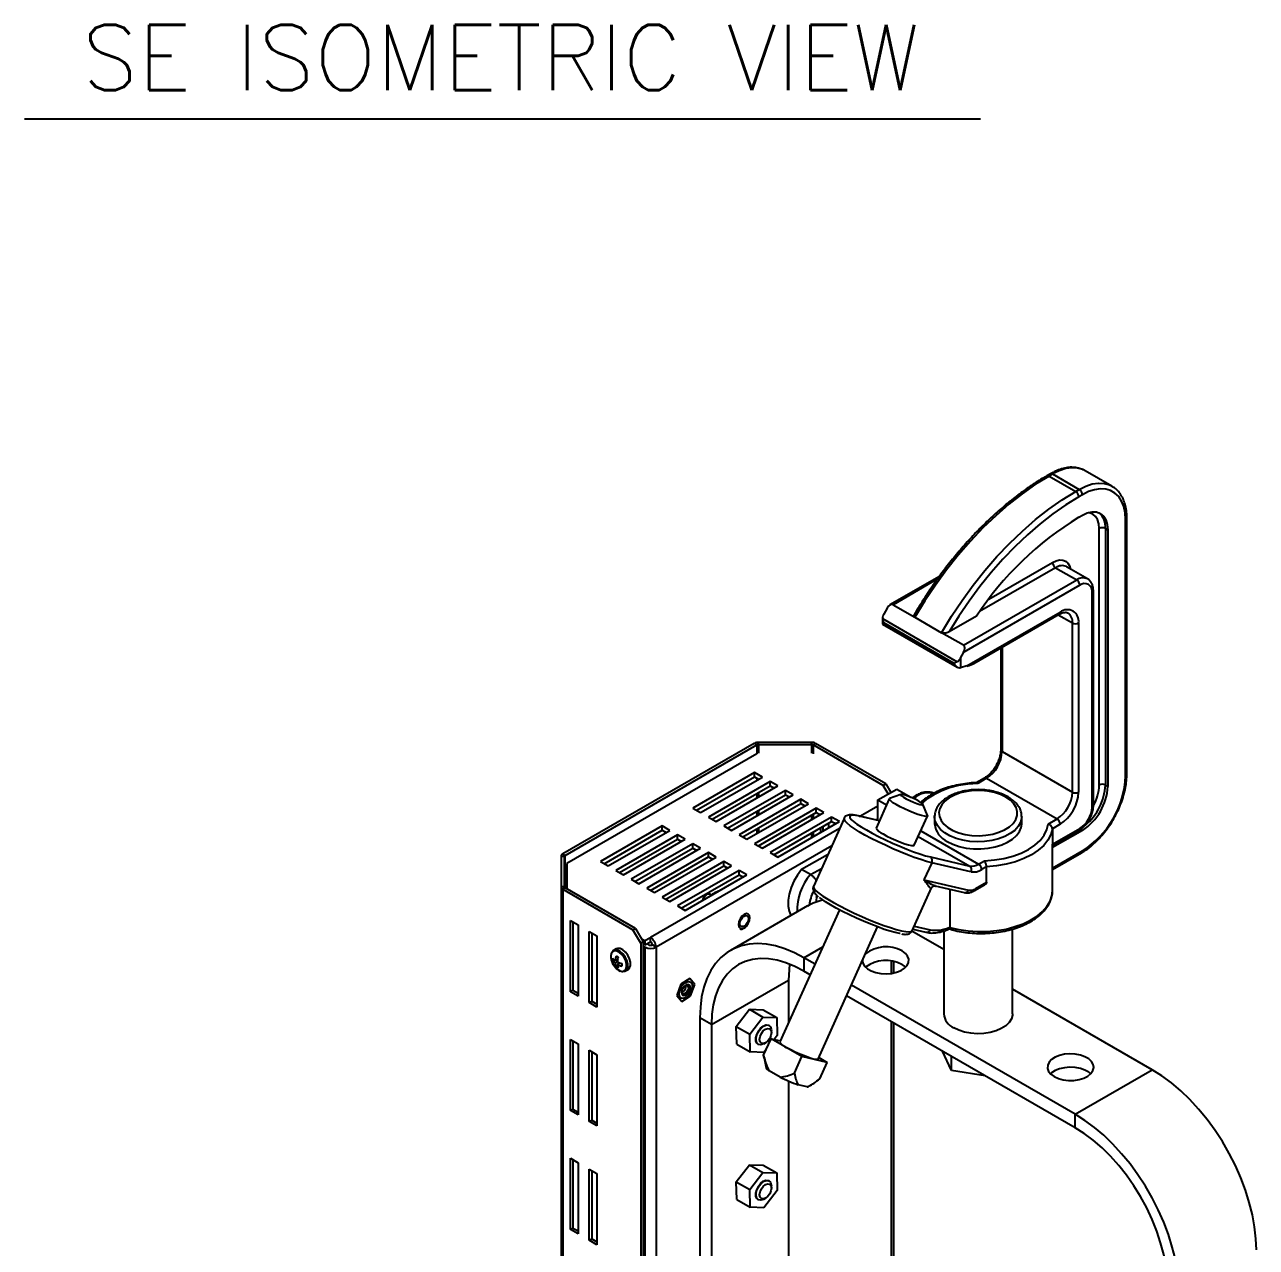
# Model space of a CAD drawing. Extents: x 11 to 120, y 2 to 94.
# Drawn here: x 78.29 to 92.42, y 80.34 to 94.37 of the extents above; entities that cross this region are included whole.
import ezdxf
from ezdxf.enums import TextEntityAlignment as Align

# ---------------------------------------------------------------- set-up
doc = ezdxf.new("R2010")
doc.units = 0
doc.header["$MEASUREMENT"] = 0
doc.layers.add('OBJECT', color=7, linetype='CONTINUOUS')
doc.styles.get("Standard").update_dxf_attribs({"font": 'SIMPLEX'})

msp = doc.modelspace()

# ---------------------------------------------------------------- linework, layer by layer
at = {"layer": 'OBJECT', "color": 1}
msp.add_line((78.294, 93.288), (89.257, 93.288), dxfattribs=at)
at = {"layer": 'OBJECT'}
for p, q in [((90.059, 89.216), (90.019, 89.193)), ((90.084, 89.214), (90.044, 89.19)), ((90.044, 89.19), (90.35, 89.014)), ((90.084, 89.214), (90.39, 89.037)), ((90.765, 89.074), (90.459, 89.251)), ((90.35, 89.014), (90.39, 89.037)), ((90.425, 88.976), (90.385, 88.953)), ((90.385, 88.718), (90.425, 88.741)), ((90.619, 85.644), (90.619, 88.588)), ((90.69, 88.588), (90.716, 88.573)), ((90.69, 88.588), (90.69, 85.644)), ((90.92, 85.747), (90.92, 88.69)), ((90.935, 85.767), (90.935, 88.711)), ((90.716, 88.573), (90.716, 85.629)), ((89.351, 87.777), (90.082, 88.199)), ((88.786, 88.038), (88.219, 87.711)), ((90.118, 88.138), (89.246, 87.635)), ((90.118, 88.138), (90.36, 87.998)), ((90.485, 88.01), (90.243, 88.15)), ((88.765, 88.009), (88.254, 87.714)), ((89.062, 87.248), (90.36, 87.998)), ((90.395, 87.937), (89.064, 87.168)), ((90.552, 85.412), (90.552, 87.875)), ((90.537, 85.391), (90.537, 87.855)), ((88.186, 87.675), (88.148, 87.607)), ((88.254, 87.714), (88.505, 87.569)), ((89.101, 87.011), (90.17, 87.628)), ((89.181, 87.04), (90.16, 87.605)), ((90.149, 87.599), (90.311, 87.505)), ((88.134, 87.556), (88.134, 87.491)), ((88.134, 87.554), (88.99, 87.06)), ((88.134, 87.491), (88.991, 86.996)), ((88.956, 87.041), (88.148, 87.507)), ((88.148, 87.507), (88.148, 87.5)), ((88.148, 87.5), (88.956, 87.034)), ((88.505, 87.569), (88.811, 87.393)), ((89.21, 87.583), (88.897, 87.402)), ((90.311, 85.562), (90.311, 87.505)), ((90.382, 87.505), (90.382, 85.562)), ((89.062, 87.248), (88.811, 87.393)), ((89.026, 87.1), (89.064, 87.168)), ((89.489, 87.218), (89.489, 86.049)), ((89.504, 87.226), (89.504, 86.029)), ((88.956, 87.034), (88.956, 87.041)), ((89.026, 87.1), (89.026, 86.991)), ((89.101, 87.011), (89.026, 86.991)), ((86.663, 86.122), (84.467, 84.855)), ((84.495, 84.838), (86.691, 86.106)), ((86.691, 86.106), (86.663, 86.122)), ((86.691, 86.106), (86.691, 86.004)), ((86.712, 86.111), (86.712, 86.134)), ((87.317, 86.134), (86.712, 86.134)), ((86.712, 86.111), (87.317, 86.111)), ((86.712, 86.111), (86.712, 86.009)), ((87.317, 86.111), (87.317, 86.134)), ((87.317, 86.111), (87.317, 86.009)), ((87.338, 86.106), (87.366, 86.122)), ((88.142, 85.641), (87.338, 86.106)), ((87.338, 86.106), (87.338, 86.004)), ((88.171, 85.658), (87.366, 86.122)), ((86.691, 86.004), (84.511, 84.745)), ((89.504, 86.029), (90.311, 85.562)), ((86.666, 85.787), (85.959, 85.379)), ((86.755, 85.736), (86.666, 85.787)), ((86.666, 85.738), (86.666, 85.787)), ((86.001, 85.355), (86.666, 85.738)), ((86.047, 85.328), (86.755, 85.736)), ((86.843, 85.685), (86.136, 85.277)), ((86.178, 85.253), (86.843, 85.636)), ((86.224, 85.226), (86.931, 85.634)), ((86.666, 85.738), (86.712, 85.712)), ((86.691, 85.724), (86.691, 85.7)), ((86.931, 85.634), (86.843, 85.685)), ((86.843, 85.636), (86.843, 85.685)), ((86.843, 85.636), (86.889, 85.61)), ((88.142, 85.641), (88.171, 85.658)), ((88.199, 85.543), (88.142, 85.641)), ((88.171, 85.658), (88.227, 85.559)), ((89.302, 85.725), (89.209, 85.671)), ((89.327, 85.722), (89.225, 85.663)), ((89.327, 85.722), (90.135, 85.256)), ((90.69, 85.644), (90.716, 85.629)), ((87.02, 85.583), (86.313, 85.175)), ((86.355, 85.151), (87.02, 85.534)), ((86.401, 85.124), (87.108, 85.532)), ((87.196, 85.481), (86.489, 85.073)), ((86.691, 85.549), (86.691, 85.496)), ((86.712, 85.561), (86.712, 85.508)), ((87.108, 85.532), (87.02, 85.583)), ((87.02, 85.534), (87.02, 85.583)), ((87.02, 85.534), (87.066, 85.508)), ((87.285, 85.43), (87.196, 85.481)), ((87.196, 85.432), (87.196, 85.481)), ((88.21, 85.486), (88.06, 85.151)), ((88.079, 85.474), (88.297, 85.599)), ((88.079, 85.474), (88.179, 85.416)), ((88.079, 85.24), (88.079, 85.474)), ((88.344, 85.537), (88.214, 85.489)), ((88.297, 85.599), (88.459, 85.506)), ((88.458, 85.505), (88.459, 85.506)), ((88.459, 85.506), (88.459, 85.504)), ((85.959, 85.379), (86.047, 85.328)), ((86.532, 85.049), (87.196, 85.432)), ((86.578, 85.022), (87.285, 85.43)), ((87.373, 85.379), (86.666, 84.971)), ((86.691, 85.345), (86.691, 85.291)), ((86.709, 84.946), (87.373, 85.33)), ((86.712, 85.357), (86.712, 85.304)), ((86.755, 84.92), (87.462, 85.328)), ((87.196, 85.432), (87.242, 85.406)), ((87.462, 85.328), (87.373, 85.379)), ((87.373, 85.33), (87.373, 85.379)), ((87.373, 85.33), (87.419, 85.304)), ((88.079, 85.401), (87.88, 85.286)), ((88.648, 85.295), (88.597, 85.424)), ((86.136, 85.277), (86.224, 85.226)), ((87.55, 85.277), (86.843, 84.869)), ((86.885, 84.844), (87.55, 85.228)), ((86.931, 84.818), (87.638, 85.226)), ((87.317, 85.298), (87.317, 85.244)), ((87.338, 85.31), (87.338, 85.257)), ((87.692, 85.262), (87.341, 84.482)), ((87.513, 85.207), (87.513, 85.154)), ((87.638, 85.226), (87.55, 85.277)), ((87.55, 85.228), (87.55, 85.277)), ((87.55, 85.228), (87.596, 85.202)), ((88.098, 85.236), (87.866, 85.289)), ((88.097, 85.234), (87.875, 85.286)), ((88.079, 85.254), (88.062, 85.244)), ((88.497, 84.954), (88.648, 85.289)), ((88.73, 85.282), (88.73, 85.29)), ((88.73, 85.282), (88.73, 85.2)), ((89.73, 85.2), (89.73, 85.282)), ((90.032, 85.197), (90.135, 85.256)), ((90.17, 85.195), (90.081, 85.144)), ((85.606, 85.175), (84.898, 84.767)), ((84.941, 84.742), (85.606, 85.126)), ((84.987, 84.716), (85.694, 85.124)), ((85.782, 85.073), (85.075, 84.665)), ((87.64, 85.148), (85.473, 83.896)), ((85.694, 85.124), (85.606, 85.175)), ((85.606, 85.126), (85.606, 85.175)), ((85.606, 85.126), (85.651, 85.1)), ((85.871, 85.022), (85.782, 85.073)), ((85.782, 85.024), (85.782, 85.073)), ((86.313, 85.175), (86.401, 85.124)), ((86.489, 85.073), (86.578, 85.022)), ((86.691, 85.14), (86.691, 85.087)), ((86.712, 85.153), (86.712, 85.1)), ((87.317, 85.093), (87.317, 85.04)), ((87.338, 85.106), (87.338, 85.053)), ((87.425, 85.103), (87.425, 85.156)), ((87.453, 85.119), (87.453, 85.172)), ((88.543, 85.056), (89.133, 84.715)), ((88.572, 85.12), (89.235, 84.737)), ((90.081, 84.965), (90.395, 85.146)), ((90.081, 85.144), (90.081, 84.965)), ((90.082, 84.949), (90.385, 85.124)), ((90.425, 85.124), (90.083, 84.927)), ((90.405, 85.136), (90.425, 85.124)), ((85.118, 84.64), (85.782, 85.024)), ((85.164, 84.614), (85.871, 85.022)), ((85.959, 84.971), (85.252, 84.563)), ((85.294, 84.538), (85.959, 84.922)), ((85.34, 84.512), (86.047, 84.92)), ((87.551, 84.949), (85.537, 83.786)), ((85.782, 85.024), (85.828, 84.998)), ((86.047, 84.92), (85.959, 84.971)), ((85.959, 84.922), (85.959, 84.971)), ((85.959, 84.922), (86.005, 84.895)), ((86.666, 84.971), (86.755, 84.92)), ((86.712, 84.949), (86.712, 84.944)), ((90.083, 84.436), (90.083, 84.949)), ((84.487, 84.826), (84.447, 84.826)), ((84.447, 84.826), (84.447, 84.477)), ((84.495, 84.838), (84.467, 84.855)), ((84.487, 84.477), (84.487, 84.826)), ((84.495, 84.465), (84.495, 84.838)), ((84.898, 84.767), (84.987, 84.716)), ((86.136, 84.869), (85.429, 84.461)), ((85.471, 84.436), (86.136, 84.82)), ((85.517, 84.41), (86.224, 84.818)), ((86.313, 84.767), (85.606, 84.359)), ((86.224, 84.818), (86.136, 84.869)), ((86.136, 84.82), (86.136, 84.869)), ((86.136, 84.82), (86.182, 84.793)), ((86.401, 84.716), (86.313, 84.767)), ((86.313, 84.718), (86.313, 84.767)), ((86.843, 84.869), (86.931, 84.818)), ((87.504, 84.843), (87.205, 84.677)), ((88.682, 84.82), (89.133, 84.715)), ((89.235, 84.737), (89.304, 84.777)), ((90.083, 84.692), (90.425, 84.889)), ((90.083, 84.675), (90.415, 84.866)), ((84.511, 84.745), (84.511, 84.456)), ((85.075, 84.665), (85.164, 84.614)), ((85.648, 84.334), (86.313, 84.718)), ((85.694, 84.308), (86.401, 84.716)), ((86.489, 84.665), (85.782, 84.257)), ((86.313, 84.718), (86.359, 84.691)), ((86.578, 84.614), (86.489, 84.665)), ((86.489, 84.616), (86.489, 84.665)), ((87.307, 84.618), (87.205, 84.677)), ((87.307, 84.618), (87.434, 84.689)), ((88.697, 84.754), (88.609, 84.556)), ((89.148, 84.65), (88.697, 84.754)), ((89.326, 84.708), (89.27, 84.676)), ((89.326, 84.529), (89.326, 84.708)), ((85.252, 84.563), (85.34, 84.512)), ((85.825, 84.232), (86.489, 84.616)), ((85.871, 84.206), (86.578, 84.614)), ((86.489, 84.616), (86.535, 84.589)), ((88.609, 84.556), (89.118, 84.438)), ((88.705, 84.478), (88.706, 84.479)), ((88.739, 84.487), (89.071, 84.41)), ((89.189, 84.433), (89.303, 84.499)), ((89.199, 84.456), (89.326, 84.529)), ((84.447, 84.477), (84.447, 78.945)), ((84.487, 84.477), (84.447, 84.477)), ((84.495, 84.465), (84.467, 84.449)), ((84.467, 84.449), (84.467, 78.916)), ((84.467, 84.449), (85.271, 83.984)), ((85.3, 84), (84.495, 84.465)), ((85.429, 84.461), (85.517, 84.41)), ((85.606, 84.359), (85.694, 84.308)), ((86.118, 84.387), (86.104, 84.38)), ((86.17, 84.38), (86.152, 84.391)), ((87.375, 84.372), (87.374, 84.303)), ((87.375, 84.382), (87.375, 84.372)), ((88.474, 83.973), (88.695, 84.465)), ((88.904, 84.449), (88.904, 84.015)), ((85.782, 84.257), (85.871, 84.206)), ((87.272, 84.257), (86.388, 83.746)), ((87.639, 84.213), (86.957, 82.697)), ((84.554, 84.09), (84.642, 84.039)), ((84.554, 83.273), (84.554, 84.09)), ((84.582, 84.074), (84.582, 83.29)), ((84.642, 84.039), (84.642, 83.222)), ((84.769, 83.965), (84.858, 83.914)), ((84.769, 83.149), (84.769, 83.965)), ((84.798, 83.949), (84.798, 83.165)), ((84.858, 83.914), (84.858, 83.098)), ((85.271, 83.984), (85.3, 84)), ((85.36, 83.831), (85.271, 83.984)), ((85.3, 84), (85.388, 83.847)), ((87.395, 82.5), (88.076, 84.017)), ((88.835, 83.758), (88.471, 83.969)), ((88.482, 83.99), (88.631, 83.956)), ((88.498, 84.026), (88.678, 83.984)), ((88.835, 83.97), (88.835, 83.02)), ((88.904, 84.015), (88.904, 84.011)), ((89.625, 83.02), (89.625, 83.993)), ((85.388, 83.847), (85.36, 83.831)), ((85.36, 83.831), (85.36, 78.503)), ((85.367, 83.884), (85.409, 83.86)), ((85.388, 83.847), (85.388, 78.519)), ((85.409, 83.811), (85.388, 83.823)), ((85.388, 83.798), (85.409, 83.786)), ((85.409, 83.86), (85.473, 83.896)), ((85.409, 83.86), (85.409, 83.811)), ((85.409, 83.811), (85.473, 83.847)), ((85.409, 83.786), (85.409, 78.605)), ((85.452, 83.811), (85.43, 83.823)), ((85.473, 83.847), (85.473, 83.896)), ((85.537, 83.786), (85.494, 83.811)), ((85.537, 83.786), (85.537, 78.605)), ((87.232, 83.663), (87.447, 83.787)), ((85.035, 83.631), (85.063, 83.634)), ((85.08, 83.764), (85.049, 83.747)), ((85.067, 83.631), (85.096, 83.642)), ((85.081, 83.636), (85.095, 83.638)), ((87.232, 83.663), (87.232, 83.509)), ((87.359, 83.59), (87.232, 83.663)), ((85.093, 83.616), (85.067, 83.601)), ((85.077, 83.558), (85.094, 83.58)), ((85.093, 83.586), (85.117, 83.605)), ((85.105, 83.596), (85.113, 83.607)), ((85.184, 83.513), (85.215, 83.53)), ((87.304, 83.468), (87.232, 83.509)), ((88.238, 83.484), (88.238, 83.627)), ((88.264, 83.489), (88.264, 83.622)), ((85.822, 83.361), (85.775, 83.229)), ((85.924, 83.424), (85.822, 83.361)), ((85.912, 83.352), (85.911, 83.353)), ((85.979, 83.357), (85.924, 83.424)), ((85.932, 83.225), (85.979, 83.357)), ((86.172, 82.897), (87.055, 83.407)), ((87.055, 83.407), (87.055, 82.915)), ((90.343, 81.867), (87.776, 83.349)), ((84.554, 83.273), (84.582, 83.29)), ((84.642, 83.222), (84.554, 83.273)), ((84.582, 83.29), (84.642, 83.255)), ((85.775, 83.229), (85.83, 83.161)), ((85.83, 83.161), (85.932, 83.225)), ((85.842, 83.233), (85.843, 83.233)), ((90.343, 81.713), (87.722, 83.227)), ((91.227, 82.377), (89.625, 83.302)), ((84.769, 83.149), (84.798, 83.165)), ((84.858, 83.098), (84.769, 83.149)), ((84.798, 83.165), (84.858, 83.13)), ((86.456, 82.875), (86.608, 83.072)), ((86.608, 83.072), (86.762, 82.983)), ((86.608, 83.072), (86.765, 83.065)), ((86.172, 82.897), (86.039, 82.974)), ((86.039, 82.974), (86.039, 77.215)), ((86.61, 82.786), (86.762, 82.983)), ((86.762, 82.983), (86.92, 82.976)), ((86.765, 83.065), (86.92, 82.976)), ((86.92, 82.976), (86.925, 82.773)), ((88.238, 80.165), (88.238, 82.929)), ((86.172, 82.897), (86.172, 77.291)), ((86.462, 82.672), (86.456, 82.875)), ((86.456, 82.875), (86.61, 82.786)), ((86.616, 82.583), (86.61, 82.786)), ((86.833, 82.886), (86.83, 82.888)), ((86.859, 82.805), (86.859, 82.829)), ((88.264, 80.201), (88.264, 82.914)), ((84.554, 82.726), (84.642, 82.675)), ((84.554, 81.91), (84.554, 82.726)), ((84.582, 82.71), (84.582, 81.926)), ((84.642, 82.675), (84.642, 81.859)), ((86.462, 82.672), (86.616, 82.583)), ((86.705, 82.671), (86.708, 82.67)), ((86.77, 82.545), (86.855, 82.734)), ((86.771, 82.676), (86.792, 82.688)), ((87.208, 82.53), (86.855, 82.734)), ((86.855, 82.734), (86.963, 82.709)), ((86.925, 82.773), (86.889, 82.726)), ((84.769, 81.785), (84.769, 82.602)), ((84.769, 82.602), (84.858, 82.551)), ((84.798, 82.585), (84.798, 81.801)), ((84.858, 82.551), (84.858, 81.734)), ((86.773, 82.577), (86.616, 82.583)), ((86.777, 82.512), (86.77, 82.545)), ((86.799, 82.61), (86.773, 82.577)), ((86.775, 82.515), (86.798, 82.401)), ((87.123, 82.34), (87.208, 82.53)), ((87.498, 82.463), (87.208, 82.53)), ((87.403, 82.517), (87.498, 82.463)), ((88.924, 82.37), (88.82, 82.593)), ((88.924, 82.37), (88.924, 82.533)), ((86.959, 82.292), (86.832, 82.366)), ((87.413, 82.273), (87.498, 82.463)), ((89.31, 82.31), (88.924, 82.37)), ((90.343, 81.867), (91.227, 82.377)), ((87.055, 82.248), (87.055, 77.742)), ((87.269, 82.182), (87.165, 82.206)), ((87.28, 82.184), (87.314, 82.204)), ((84.554, 81.91), (84.582, 81.926)), ((84.642, 81.859), (84.554, 81.91)), ((84.582, 81.926), (84.642, 81.891)), ((84.769, 81.785), (84.798, 81.801)), ((84.798, 81.801), (84.858, 81.767)), ((90.343, 81.713), (90.343, 81.867)), ((84.858, 81.734), (84.769, 81.785)), ((84.554, 81.363), (84.642, 81.312)), ((84.554, 80.546), (84.554, 81.363)), ((84.582, 81.346), (84.582, 80.562)), ((84.642, 81.312), (84.642, 80.495)), ((84.769, 81.238), (84.858, 81.187)), ((84.769, 80.422), (84.769, 81.238)), ((86.456, 81.093), (86.608, 81.289)), ((86.608, 81.289), (86.762, 81.2)), ((86.608, 81.289), (86.765, 81.283)), ((86.765, 81.283), (86.92, 81.194)), ((84.798, 81.222), (84.798, 80.438)), ((84.858, 81.187), (84.858, 80.371)), ((86.462, 80.89), (86.456, 81.093)), ((86.456, 81.093), (86.61, 81.004)), ((86.61, 81.004), (86.762, 81.2)), ((86.762, 81.2), (86.92, 81.194)), ((86.833, 81.104), (86.83, 81.105)), ((86.92, 81.194), (86.925, 80.991)), ((86.616, 80.801), (86.61, 81.004)), ((86.925, 80.991), (86.773, 80.794)), ((86.859, 81.022), (86.859, 81.046)), ((86.462, 80.89), (86.616, 80.801)), ((86.705, 80.889), (86.708, 80.887)), ((86.771, 80.893), (86.792, 80.906)), ((86.773, 80.794), (86.616, 80.801)), ((84.554, 80.546), (84.582, 80.562)), ((84.642, 80.495), (84.554, 80.546)), ((84.582, 80.562), (84.642, 80.528)), ((84.769, 80.422), (84.798, 80.438)), ((84.858, 80.371), (84.769, 80.422)), ((84.798, 80.438), (84.858, 80.403))]:
    msp.add_line(p, q, dxfattribs=at)
at = {"layer": 'OBJECT', "flags": 128}
for points in [[(90.459, 89.251), (90.432, 89.264), (90.371, 89.282), (90.305, 89.285), (90.234, 89.275), (90.16, 89.251), (90.084, 89.214)], [(90.044, 89.19), (89.889, 89.095), (89.735, 88.986), (89.582, 88.866), (89.432, 88.735), (89.284, 88.594), (89.141, 88.443), (89.002, 88.283), (88.868, 88.115), (88.74, 87.939), (88.619, 87.757), (88.505, 87.569)], [(88.811, 87.393), (88.925, 87.581), (89.046, 87.763), (89.173, 87.938), (89.307, 88.106), (89.446, 88.267), (89.59, 88.418), (89.737, 88.559), (89.887, 88.69), (90.04, 88.81), (90.195, 88.918), (90.35, 89.014)], [(90.39, 89.037), (90.465, 89.075), (90.539, 89.099), (90.61, 89.109), (90.677, 89.106), (90.737, 89.088), (90.767, 89.073)], [(90.92, 88.69), (90.915, 88.769), (90.9, 88.84), (90.875, 88.902), (90.842, 88.954), (90.799, 88.995), (90.749, 89.023), (90.693, 89.04), (90.631, 89.043), (90.565, 89.033), (90.496, 89.011), (90.425, 88.976)], [(90.385, 88.953), (90.236, 88.861), (90.087, 88.757), (89.94, 88.642), (89.795, 88.517), (89.653, 88.381), (89.514, 88.237), (89.38, 88.084), (89.25, 87.923), (89.126, 87.755), (89.008, 87.581), (88.897, 87.402)], [(90.425, 88.741), (90.482, 88.767), (90.537, 88.78), (90.587, 88.778), (90.631, 88.761), (90.667, 88.731), (90.694, 88.689), (90.711, 88.635), (90.716, 88.573)], [(90.619, 88.588), (90.614, 88.643), (90.599, 88.69), (90.576, 88.727), (90.544, 88.754), (90.505, 88.768), (90.491, 88.77)], [(90.082, 88.199), (90.124, 88.218), (90.163, 88.227), (90.2, 88.226), (90.232, 88.214), (90.259, 88.192), (90.278, 88.161), (90.29, 88.123)], [(89.225, 85.663), (89.113, 85.655), (89.004, 85.638), (88.901, 85.611), (88.806, 85.576), (88.72, 85.534), (88.647, 85.485), (88.589, 85.433)], [(88.648, 85.295), (88.648, 85.289), (88.637, 85.285), (88.614, 85.286), (88.581, 85.294), (88.538, 85.307), (88.49, 85.325), (88.437, 85.347), (88.385, 85.371), (88.335, 85.395), (88.29, 85.42), (88.253, 85.442), (88.227, 85.462), (88.212, 85.477), (88.21, 85.486), (88.214, 85.489)], [(88.551, 85.459), (88.514, 85.479), (88.473, 85.498), (88.431, 85.515), (88.393, 85.529), (88.364, 85.536), (88.346, 85.538), (88.342, 85.533), (88.351, 85.522), (88.373, 85.506), (88.406, 85.487), (88.445, 85.467), (88.487, 85.449), (88.528, 85.433), (88.562, 85.423), (88.585, 85.418), (88.597, 85.42), (88.594, 85.428), (88.578, 85.442), (88.551, 85.459)], [(89.548, 85.506), (89.486, 85.536), (89.416, 85.559), (89.34, 85.575), (89.26, 85.582), (89.179, 85.581), (89.1, 85.571), (89.025, 85.554), (88.957, 85.529), (88.898, 85.498), (88.849, 85.461), (88.812, 85.419), (88.789, 85.375), (88.78, 85.328), (88.785, 85.282), (88.805, 85.237), (88.838, 85.194), (88.884, 85.156), (88.941, 85.123), (89.008, 85.097), (89.081, 85.077), (89.159, 85.066), (89.24, 85.063), (89.32, 85.068), (89.397, 85.082), (89.469, 85.103), (89.533, 85.131), (89.588, 85.165), (89.631, 85.205), (89.661, 85.248), (89.677, 85.294), (89.679, 85.34), (89.666, 85.386), (89.639, 85.43), (89.6, 85.471), (89.548, 85.506)], [(88.697, 84.754), (88.639, 84.769), (88.572, 84.79), (88.498, 84.815), (88.418, 84.845), (88.335, 84.878), (88.251, 84.914), (88.166, 84.953), (88.084, 84.992), (88.005, 85.032), (87.932, 85.071), (87.867, 85.109), (87.81, 85.145), (87.763, 85.177), (87.727, 85.206), (87.703, 85.231), (87.692, 85.25), (87.692, 85.262)], [(87.875, 85.286), (87.828, 85.295), (87.792, 85.298), (87.769, 85.295), (87.757, 85.286), (87.759, 85.271), (87.774, 85.251), (87.783, 85.242)], [(87.783, 85.242), (87.801, 85.227), (87.839, 85.197), (87.889, 85.165), (87.948, 85.129), (88.015, 85.092), (88.089, 85.053), (88.167, 85.015), (88.248, 84.977), (88.33, 84.942), (88.411, 84.909), (88.488, 84.88), (88.56, 84.855), (88.626, 84.834), (88.682, 84.82)], [(87.866, 85.289), (87.867, 85.289), (87.875, 85.286)], [(89.73, 85.283), (89.729, 85.263), (89.716, 85.215), (89.69, 85.169), (89.65, 85.125), (89.598, 85.087), (89.536, 85.053), (89.464, 85.027), (89.386, 85.008), (89.304, 84.996), (89.219, 84.993), (89.135, 84.998), (89.053, 85.012), (88.977, 85.033), (88.907, 85.061), (88.848, 85.096), (88.799, 85.136), (88.762, 85.18), (88.739, 85.227), (88.73, 85.276), (88.73, 85.282)], [(88.876, 84.996), (88.941, 84.965), (89.014, 84.94), (89.094, 84.922), (89.177, 84.913), (89.262, 84.912), (89.345, 84.919), (89.426, 84.935), (89.501, 84.958), (89.568, 84.988), (89.625, 85.024), (89.671, 85.065), (89.705, 85.11), (89.724, 85.157), (89.73, 85.2)], [(89.304, 84.777), (89.416, 84.785), (89.524, 84.802), (89.627, 84.829), (89.722, 84.864), (89.808, 84.906), (89.882, 84.955), (89.942, 85.01), (89.988, 85.07), (90.018, 85.133), (90.032, 85.197)], [(88.14, 85.085), (88.184, 85.06), (88.234, 85.036), (88.287, 85.012), (88.339, 84.99), (88.388, 84.972), (88.43, 84.959), (88.464, 84.951), (88.487, 84.95), (88.497, 84.954), (88.497, 84.954)], [(90.081, 85.144), (90.064, 85.077), (90.031, 85.013), (89.982, 84.952), (89.919, 84.896), (89.843, 84.845), (89.755, 84.801), (89.658, 84.765), (89.552, 84.737), (89.441, 84.717), (89.326, 84.708)], [(87.205, 84.677), (87.158, 84.612), (87.118, 84.541), (87.087, 84.468), (87.064, 84.394), (87.053, 84.322), (87.052, 84.256), (87.062, 84.196), (87.081, 84.147)], [(87.341, 84.482), (87.34, 84.474), (87.349, 84.456), (87.37, 84.432), (87.404, 84.404), (87.45, 84.371), (87.506, 84.335), (87.572, 84.297), (87.645, 84.257), (87.725, 84.216), (87.809, 84.176), (87.895, 84.137), (87.982, 84.099), (88.067, 84.065), (88.148, 84.035), (88.223, 84.009), (88.291, 83.988), (88.351, 83.973), (88.4, 83.964), (88.437, 83.96), (88.462, 83.964), (88.474, 83.973), (88.474, 83.973)], [(86.152, 84.391), (86.136, 84.394), (86.118, 84.387)], [(87.375, 84.356), (87.381, 84.365), (87.387, 84.372)], [(88.336, 83.94), (88.33, 83.941), (88.28, 83.952), (88.221, 83.968), (88.153, 83.989), (88.079, 84.016), (88, 84.047), (87.917, 84.081), (87.835, 84.117), (87.753, 84.156), (87.675, 84.194), (87.602, 84.233), (87.537, 84.27), (87.48, 84.306), (87.433, 84.338), (87.412, 84.354)], [(88.695, 84.465), (88.695, 84.465), (88.691, 84.46)], [(88.904, 84.011), (89.007, 83.987), (89.114, 83.971), (89.224, 83.964), (89.335, 83.965), (89.445, 83.975), (89.551, 83.993), (89.652, 84.02), (89.746, 84.054), (89.831, 84.095), (89.906, 84.142), (89.969, 84.195), (90.019, 84.252), (90.055, 84.313), (90.076, 84.375), (90.083, 84.436)], [(86.546, 84.16), (86.521, 84.14), (86.499, 84.111), (86.485, 84.077), (86.48, 84.045), (86.485, 84.018), (86.499, 84.002), (86.521, 83.998), (86.546, 84.007), (86.572, 84.027), (86.593, 84.056), (86.608, 84.089), (86.613, 84.122), (86.608, 84.148), (86.593, 84.165), (86.572, 84.169), (86.546, 84.16)], [(86.546, 84.16), (86.521, 84.139), (86.499, 84.11), (86.485, 84.077), (86.48, 84.045), (86.485, 84.019), (86.499, 84.002), (86.521, 83.998), (86.546, 84.007), (86.572, 84.027), (86.593, 84.056), (86.608, 84.089), (86.613, 84.122), (86.608, 84.148), (86.593, 84.165), (86.572, 84.169), (86.546, 84.16)], [(86.546, 84.16), (86.521, 84.14), (86.499, 84.11), (86.485, 84.077), (86.48, 84.045), (86.485, 84.019), (86.499, 84.002), (86.499, 84.002)], [(86.546, 84.026), (86.527, 84.02), (86.511, 84.023), (86.501, 84.035), (86.497, 84.055), (86.501, 84.079), (86.511, 84.103), (86.527, 84.125), (86.546, 84.14), (86.565, 84.147), (86.581, 84.144), (86.592, 84.132), (86.596, 84.112), (86.592, 84.088), (86.581, 84.063), (86.565, 84.041), (86.546, 84.026)], [(86.593, 84.165), (86.572, 84.169), (86.546, 84.16)], [(87.232, 83.663), (87.122, 83.721), (87.013, 83.766), (86.906, 83.799), (86.801, 83.819), (86.7, 83.826), (86.604, 83.819), (86.513, 83.8), (86.428, 83.767), (86.35, 83.722), (86.28, 83.665), (86.217, 83.596), (86.164, 83.516), (86.119, 83.425), (86.084, 83.325), (86.059, 83.215), (86.044, 83.098), (86.039, 82.974)], [(85.056, 83.569), (85.059, 83.565), (85.086, 83.536), (85.116, 83.516), (85.145, 83.507), (85.17, 83.512), (85.188, 83.528), (85.198, 83.555), (85.198, 83.59), (85.188, 83.628), (85.17, 83.666), (85.145, 83.7), (85.116, 83.725), (85.086, 83.739), (85.059, 83.741), (85.037, 83.731), (85.022, 83.708), (85.017, 83.677), (85.017, 83.677)], [(85.017, 83.677), (85.022, 83.64), (85.034, 83.607)], [(85.15, 83.507), (85.155, 83.507), (85.182, 83.511), (85.201, 83.529), (85.211, 83.557), (85.211, 83.593), (85.201, 83.634), (85.182, 83.673), (85.155, 83.708), (85.125, 83.735), (85.094, 83.75), (85.065, 83.752), (85.042, 83.741), (85.027, 83.72)], [(85.215, 83.53), (85.232, 83.546), (85.242, 83.575), (85.242, 83.611), (85.232, 83.651), (85.212, 83.691), (85.186, 83.726), (85.156, 83.753), (85.124, 83.768), (85.095, 83.77), (85.08, 83.764)], [(87.232, 83.509), (87.128, 83.564), (87.025, 83.605), (86.924, 83.634), (86.826, 83.65), (86.732, 83.653), (86.643, 83.643), (86.559, 83.62), (86.482, 83.584), (86.412, 83.535), (86.35, 83.474), (86.297, 83.402), (86.252, 83.319), (86.217, 83.226), (86.192, 83.124), (86.177, 83.014), (86.172, 82.897)], [(87.904, 83.632), (87.909, 83.601), (87.928, 83.568), (87.961, 83.537), (88.004, 83.512), (88.057, 83.493), (88.115, 83.482), (88.177, 83.479), (88.238, 83.484), (88.295, 83.497), (88.346, 83.518), (88.387, 83.544), (88.416, 83.576), (88.432, 83.61), (88.434, 83.646), (88.421, 83.681), (88.395, 83.713), (88.357, 83.741), (88.357, 83.741)], [(87.068, 83.589), (87.061, 83.524), (87.055, 83.407)], [(88.399, 83.556), (88.395, 83.559), (88.357, 83.587)], [(85.877, 83.206), (85.85, 83.196), (85.826, 83.199), (85.81, 83.215), (85.802, 83.241), (85.805, 83.275), (85.817, 83.31), (85.837, 83.344), (85.863, 83.37), (85.891, 83.386), (85.917, 83.39), (85.937, 83.38), (85.949, 83.358), (85.952, 83.328), (85.944, 83.293), (85.928, 83.258), (85.904, 83.227), (85.877, 83.206)], [(85.854, 83.23), (85.873, 83.234), (85.892, 83.247), (85.908, 83.268), (85.92, 83.292), (85.926, 83.316), (85.924, 83.336), (85.914, 83.35), (85.9, 83.356), (85.881, 83.351), (85.862, 83.338), (85.846, 83.318), (85.834, 83.294), (85.828, 83.27), (85.83, 83.249), (85.84, 83.235), (85.854, 83.23)], [(85.911, 83.353), (85.914, 83.351), (85.924, 83.336), (85.926, 83.316), (85.92, 83.292), (85.908, 83.268), (85.892, 83.247), (85.873, 83.234), (85.854, 83.23), (85.842, 83.233)], [(85.887, 83.346), (85.898, 83.342), (85.905, 83.331), (85.907, 83.315), (85.903, 83.296), (85.893, 83.278), (85.88, 83.262), (85.866, 83.252), (85.852, 83.249), (85.84, 83.253), (85.833, 83.264), (85.832, 83.279), (85.836, 83.298), (85.845, 83.317), (85.858, 83.332), (85.873, 83.343), (85.887, 83.346)], [(89.625, 83.02), (89.624, 83.004), (89.611, 82.961), (89.585, 82.92), (89.546, 82.883), (89.495, 82.851), (89.435, 82.825), (89.368, 82.806), (89.295, 82.795), (89.22, 82.792), (89.146, 82.797), (89.074, 82.81), (89.008, 82.831), (88.95, 82.859)], [(86.705, 82.671), (86.693, 82.683), (86.681, 82.709), (86.68, 82.744), (86.69, 82.783), (86.709, 82.822), (86.735, 82.856), (86.765, 82.88), (86.795, 82.893), (86.822, 82.891), (86.83, 82.888)], [(86.771, 82.676), (86.767, 82.674), (86.737, 82.664), (86.711, 82.668), (86.692, 82.686), (86.683, 82.714), (86.684, 82.75), (86.696, 82.79), (86.717, 82.828), (86.744, 82.86), (86.775, 82.882), (86.805, 82.892), (86.805, 82.892)], [(86.817, 82.853), (86.839, 82.848), (86.854, 82.831), (86.859, 82.805), (86.854, 82.772), (86.839, 82.738), (86.817, 82.709), (86.792, 82.688), (86.766, 82.679), (86.744, 82.683), (86.729, 82.7), (86.724, 82.727), (86.729, 82.76), (86.744, 82.793), (86.766, 82.823), (86.792, 82.844), (86.817, 82.853)], [(86.805, 82.892), (86.83, 82.888), (86.849, 82.87), (86.858, 82.842), (86.859, 82.829)], [(87.395, 82.5), (87.395, 82.499), (87.384, 82.495), (87.361, 82.497), (87.328, 82.505), (87.286, 82.518), (87.237, 82.536), (87.185, 82.557), (87.132, 82.581), (87.082, 82.606), (87.037, 82.63)], [(90.103, 82.299), (90.151, 82.277), (90.207, 82.262), (90.267, 82.255), (90.329, 82.256), (90.388, 82.265), (90.443, 82.282), (90.489, 82.306), (90.524, 82.335), (90.547, 82.368), (90.556, 82.403), (90.55, 82.439), (90.531, 82.472), (90.499, 82.503), (90.455, 82.528), (90.403, 82.547), (90.344, 82.558), (90.283, 82.561), (90.222, 82.556), (90.164, 82.543), (90.114, 82.522), (90.073, 82.496), (90.044, 82.464), (90.028, 82.43), (90.026, 82.394), (90.038, 82.359), (90.064, 82.327), (90.103, 82.299)], [(90.52, 82.331), (90.499, 82.349), (90.455, 82.374), (90.403, 82.393), (90.344, 82.404), (90.283, 82.407), (90.222, 82.402), (90.164, 82.389), (90.114, 82.369), (90.073, 82.342), (90.061, 82.331)], [(92.421, 80.31), (92.416, 80.44), (92.401, 80.575), (92.375, 80.713), (92.34, 80.854), (92.296, 80.996), (92.242, 81.139), (92.18, 81.28), (92.109, 81.418), (92.031, 81.553), (91.947, 81.683), (91.856, 81.808), (91.759, 81.925), (91.659, 82.035), (91.554, 82.136), (91.447, 82.227), (91.337, 82.308), (91.227, 82.377)], [(87.269, 82.182), (87.277, 82.183), (87.28, 82.184)], [(91.537, 79.799), (91.532, 79.93), (91.517, 80.064), (91.492, 80.203), (91.456, 80.344), (91.412, 80.486), (91.358, 80.628), (91.296, 80.769), (91.226, 80.908), (91.148, 81.043), (91.063, 81.173), (90.972, 81.298), (90.876, 81.415), (90.775, 81.525), (90.67, 81.626), (90.563, 81.717), (90.454, 81.797), (90.343, 81.867)], [(91.404, 79.876), (91.399, 79.999), (91.384, 80.127), (91.358, 80.258), (91.323, 80.392), (91.279, 80.526), (91.225, 80.66), (91.163, 80.792), (91.093, 80.922), (91.016, 81.047), (90.933, 81.167), (90.843, 81.28), (90.749, 81.386), (90.651, 81.483), (90.55, 81.57), (90.447, 81.647), (90.343, 81.713)], [(86.705, 80.889), (86.693, 80.9), (86.681, 80.926), (86.68, 80.961), (86.69, 81), (86.709, 81.039), (86.735, 81.073), (86.765, 81.098), (86.795, 81.11), (86.822, 81.109), (86.83, 81.105)], [(86.771, 80.893), (86.767, 80.891), (86.737, 80.882), (86.711, 80.886), (86.692, 80.903), (86.683, 80.932), (86.684, 80.968), (86.696, 81.007), (86.717, 81.045), (86.744, 81.077), (86.775, 81.1), (86.805, 81.109), (86.805, 81.109)], [(86.805, 81.109), (86.83, 81.105), (86.849, 81.088), (86.858, 81.059), (86.859, 81.046)], [(86.817, 81.07), (86.839, 81.066), (86.854, 81.049), (86.859, 81.022), (86.854, 80.989), (86.839, 80.956), (86.817, 80.926), (86.792, 80.906), (86.766, 80.897), (86.744, 80.901), (86.729, 80.918), (86.724, 80.944), (86.729, 80.977), (86.744, 81.011), (86.766, 81.04), (86.792, 81.061), (86.817, 81.07)]]:
    msp.add_lwpolyline(points, dxfattribs=at)
at = {"layer": 'OBJECT'}
for centre, radius, start, end in [((90.03, 89.17), 0.0252, 54.3866, 114.2872), ((90.07, 89.193), 0.0252, 54.3842, 114.3056), ((90.308, 88.949), 0.0768, 2.6063, 57.3938), ((90.348, 88.972), 0.0768, 2.6063, 57.3938), ((92.35, 85.506), 3.765, 121.4644, 146.5293), ((90.477, 88.607), 0.214, 354.8665, 48.9016), ((90.654, 88.52), 0.0769, 62.6098, 117.3902), ((90.91, 88.713), 0.0251, 294.3761, 354.2895), ((90.159, 88.203), 0.0768, 182.6063, 237.3938), ((90.191, 88.036), 0.126, 65.6939, 125.6172), ((90.433, 87.895), 0.126, 66.1, 125.5818), ((90.319, 87.933), 0.0768, 2.6045, 57.3956), ((90.451, 87.869), 0.0873, 350.7859, 129.2037), ((90.528, 87.877), 0.0239, 292.603, 356.0925), ((90.143, 87.626), 0.027, 307.9449, 3.3668), ((90.253, 87.526), 0.131, 350.7862, 129.2034), ((90.186, 87.517), 0.126, 354.392, 54.1625), ((90.347, 87.573), 0.0769, 242.6096, 297.3904), ((86.71, 86.033), 0.101, 88.8562, 118.0399), ((86.711, 86.068), 0.0433, 88.8557, 118.0415), ((87.319, 86.033), 0.101, 61.9599, 91.1435), ((87.318, 86.068), 0.0433, 61.9596, 91.1442), ((89.514, 86.052), 0.0251, 185.6946, 245.6256), ((89.12, 86.046), 0.384, 302.6055, 357.3946), ((90.91, 85.769), 0.0251, 294.375, 354.3048), ((89.313, 85.704), 0.0235, 52.0421, 116.6613), ((89.85, 85.793), 1.072, 302.4873, 357.5127), ((90.084, 85.658), 0.633, 302.6054, 357.3945), ((90.044, 85.678), 0.646, 310.1677, 357.0362), ((90.102, 85.661), 0.517, 330.7362, 358.1148), ((90.654, 85.576), 0.0769, 62.6098, 117.3902), ((88.662, 85.309), 0.248, 77.4937, 133.3689), ((89.928, 85.58), 0.384, 302.6055, 357.3946), ((89.921, 85.583), 0.461, 302.6055, 357.3945), ((90.347, 85.631), 0.0769, 242.6096, 297.3904), ((90.23, 85.405), 0.307, 302.6056, 357.3944), ((90.526, 85.414), 0.0251, 294.3747, 354.3052), ((88.981, 85.226), 0.252, 185.7958, 245.5244), ((90.093, 85.192), 0.0768, 2.605, 57.3951), ((88.186, 85.223), 0.146, 209.5321, 251.2111), ((90.372, 85.143), 0.0241, 304.227, 7.0847), ((84.482, 84.823), 0.0352, 114.3753, 174.3047), ((84.502, 84.825), 0.0151, 114.3728, 174.3045), ((88.652, 84.778), 0.0515, 332.1984, 53.703), ((90.4, 84.887), 0.0252, 305.7087, 5.6189), ((89.156, 84.856), 0.143, 260.7683, 303.3013), ((89.103, 84.674), 0.0515, 332.1986, 53.7027), ((89.176, 84.819), 0.172, 260.7685, 303.3012), ((89.193, 84.672), 0.0768, 2.605, 57.3951), ((87.786, 84.205), 0.632, 139.2679, 181.516), ((84.482, 84.481), 0.0352, 185.6954, 245.6247), ((84.502, 84.479), 0.0151, 185.6933, 245.6262), ((86.146, 84.314), 0.0779, 122.7096, 175.6018), ((86.177, 84.296), 0.109, 123.051, 166.5776), ((87.788, 84.198), 0.501, 152.9897, 172.0211), ((88.736, 84.44), 0.0489, 129.6224, 155.834), ((89.077, 84.453), 0.0437, 262.6056, 339.9177), ((89.136, 84.551), 0.114, 260.7683, 303.3011), ((89.174, 84.453), 0.0252, 305.7074, 5.619), ((87.562, 83.752), 0.582, 100.7941, 119.8629), ((88.637, 83.999), 0.0437, 262.6057, 339.9177), ((88.744, 84.341), 0.363, 259.4926, 296.1921), ((85.473, 83.909), 0.138, 242.6096, 297.3904), ((85.473, 83.852), 0.0461, 242.6104, 297.3896), ((85.398, 83.78), 0.138, 2.6052, 57.3947), ((85.448, 83.809), 0.0461, 2.6051, 57.3949), ((88.173, 83.405), 0.383, 61.2211, 127.9691), ((85.152, 83.76), 0.155, 221.0269, 236.7733), ((85.175, 83.645), 0.14, 174.267, 185.733), ((85.146, 83.717), 0.14, 217.9563, 235.8737), ((85.315, 83.611), 0.248, 163.105, 175.3396), ((85.797, 84.902), 1.415, 239.4368, 240.5686), ((85.405, 83.595), 0.313, 166.3343, 176.1648), ((88.172, 83.25), 0.384, 61.2966, 127.3656), ((85.235, 83.698), 0.221, 204.276, 215.7186), ((85.207, 83.611), 0.14, 184.1291, 202.0449), ((85.159, 83.672), 0.14, 234.2692, 245.7361), ((85.231, 83.897), 0.313, 243.8379, 253.6676), ((85.248, 83.595), 0.155, 183.2297, 198.975), ((85.199, 83.81), 0.248, 244.6632, 256.8973), ((86.558, 83.582), 1.414, 179.4337, 180.5663), ((85.808, 83.333), 0.0721, 290.2827, 9.7226), ((89.025, 83.034), 0.19, 184.2513, 247.0688), ((87.084, 82.768), 0.146, 209.5322, 251.2112), ((86.869, 82.437), 0.0804, 207.0486, 242.3059), ((87.722, 83.815), 1.703, 243.3872, 250.9034)]:
    msp.add_arc(centre, radius, start, end, dxfattribs=at)
for centre, major_axis, ratio, start_param, end_param in [((88.184, 87.587), (0.0348, 0.0642), 0.558702, 1.555919, 2.373106), ((88.221, 87.654), (0.0326, 0.0603), 0.595383, 6.266291, 7.837087), ((88.184, 87.527), (-0.0354, 0.0612), 0.577335, 0.817147, 1.570756), ((88.184, 87.52), (0.05, 0.0289), 0.00007, 2.356154, 3.141633), ((89.028, 87.188), (0.0326, 0.0603), 0.595383, 4.695495, 6.266291), ((88.991, 87.061), (0.05, 0.0289), 0.00007, 1.602545, 2.356154), ((88.991, 87.054), (-0.0354, 0.0612), 0.577335, 1.570756, 2.871515), ((88.991, 87.121), (0.0348, 0.0642), 0.558702, 3.880325, 4.697512), ((89.066, 87.031), (0.132, 0.027), 0.206185, 4.939686, 5.725166), ((88.991, 87.012), (0.0498, -0.0096), 0.40502, 5.305495, 5.575531)]:
    msp.add_ellipse(centre, major_axis=major_axis, ratio=ratio, start_param=start_param, end_param=end_param, dxfattribs=at)
for points, knots in [([(90.455, 89.251), (90.449, 89.255), (90.426, 89.27), (90.38, 89.283), (90.319, 89.292), (90.255, 89.289), (90.187, 89.274), (90.122, 89.25), (90.079, 89.227), (90.059, 89.216)], [0, 0, 0, 0, 0.058518, 0.215686, 0.373147, 0.532784, 0.695403, 0.860601, 1, 1, 1, 1]), ([(90.019, 89.193), (89.995, 89.178), (89.924, 89.137), (89.806, 89.06), (89.668, 88.959), (89.532, 88.849), (89.397, 88.731), (89.265, 88.604), (89.136, 88.47), (89.011, 88.328), (88.89, 88.179), (88.774, 88.025), (88.663, 87.865), (88.571, 87.723), (88.518, 87.633), (88.498, 87.599)], [0, 0, 0, 0, 0.043506, 0.126065, 0.208615, 0.291148, 0.373662, 0.456155, 0.53863, 0.621088, 0.703531, 0.785963, 0.868385, 0.950801, 1, 1, 1, 1]), ([(90.935, 88.711), (90.935, 88.725), (90.934, 88.766), (90.925, 88.83), (90.906, 88.9), (90.878, 88.962), (90.84, 89.015), (90.803, 89.051), (90.776, 89.066), (90.767, 89.071)], [0, 0, 0, 0, 0.0889085, 0.2572663, 0.4256722, 0.5929432, 0.7577639, 0.9192098, 1, 1, 1, 1]), ([(90.552, 87.875), (90.551, 87.884), (90.55, 87.908), (90.542, 87.943), (90.523, 87.978), (90.503, 88), (90.488, 88.007), (90.484, 88.009)], [0, 0, 0, 0, 0.157817, 0.422632, 0.671882, 0.910619, 1, 1, 1, 1]), ([(88.505, 87.569), (88.502, 87.571), (88.497, 87.576), (88.493, 87.584), (88.494, 87.592), (88.498, 87.597), (88.499, 87.599)], [0, 0, 0, 0, 0.244481, 0.487819, 0.830943, 1, 1, 1, 1]), ([(90.16, 87.605), (90.166, 87.608), (90.183, 87.618), (90.211, 87.626), (90.237, 87.627), (90.252, 87.625), (90.258, 87.62), (90.259, 87.619)], [0, 0, 0, 0, 0.137344, 0.399134, 0.661422, 0.933845, 1, 1, 1, 1]), ([(88.897, 87.402), (88.888, 87.398), (88.873, 87.391), (88.85, 87.387), (88.832, 87.387), (88.819, 87.389), (88.813, 87.392), (88.811, 87.393)], [0, 0, 0, 0, 0.350281, 0.585229, 0.760499, 0.899707, 1, 1, 1, 1]), ([(89.489, 86.049), (89.489, 86.042), (89.488, 86.02), (89.482, 85.98), (89.466, 85.93), (89.443, 85.879), (89.414, 85.831), (89.38, 85.788), (89.343, 85.753), (89.317, 85.734), (89.304, 85.726), (89.302, 85.725)], [0, 0, 0, 0, 0.067197, 0.197031, 0.328083, 0.460159, 0.592762, 0.725247, 0.856829, 0.979681, 1, 1, 1, 1]), ([(90.415, 84.866), (90.427, 84.874), (90.463, 84.895), (90.521, 84.938), (90.588, 84.998), (90.651, 85.066), (90.71, 85.14), (90.764, 85.22), (90.812, 85.304), (90.853, 85.391), (90.886, 85.48), (90.912, 85.569), (90.928, 85.656), (90.934, 85.722), (90.935, 85.758), (90.935, 85.767)], [0, 0, 0, 0, 0.044818, 0.129353, 0.213789, 0.29809, 0.382269, 0.466368, 0.550438, 0.634533, 0.718694, 0.802982, 0.887454, 0.972156, 1, 1, 1, 1]), ([(89.212, 85.672), (89.2, 85.671), (89.155, 85.67), (89.077, 85.661), (88.98, 85.644), (88.887, 85.62), (88.8, 85.589), (88.72, 85.552), (88.648, 85.508), (88.599, 85.472), (88.577, 85.45), (88.573, 85.445)], [0, 0, 0, 0, 0.045696, 0.176697, 0.307863, 0.439212, 0.570818, 0.702739, 0.834993, 0.9675, 1, 1, 1, 1]), ([(89.212, 85.672), (89.214, 85.672), (89.218, 85.671), (89.222, 85.666), (89.225, 85.663), (89.225, 85.663)], [0, 0, 0, 0, 0.530267, 0.989367, 1, 1, 1, 1]), ([(88.719, 85.549), (88.716, 85.551), (88.7, 85.56), (88.665, 85.565), (88.618, 85.565), (88.569, 85.552), (88.52, 85.53), (88.489, 85.508), (88.474, 85.497)], [0, 0, 0, 0, 0.044999, 0.232063, 0.420731, 0.616209, 0.819186, 1, 1, 1, 1]), ([(89.573, 85.509), (89.562, 85.515), (89.532, 85.531), (89.476, 85.554), (89.404, 85.574), (89.328, 85.587), (89.249, 85.593), (89.17, 85.591), (89.092, 85.581), (89.018, 85.565), (88.949, 85.541), (88.886, 85.51), (88.831, 85.473), (88.787, 85.431), (88.754, 85.383), (88.734, 85.336), (88.732, 85.305), (88.731, 85.291)], [0, 0, 0, 0, 0.037397, 0.107551, 0.177558, 0.24739, 0.317093, 0.386762, 0.456495, 0.526378, 0.59653, 0.667049, 0.737969, 0.809039, 0.87941, 0.947936, 1, 1, 1, 1]), ([(89.729, 85.284), (89.729, 85.288), (89.73, 85.309), (89.721, 85.347), (89.7, 85.394), (89.666, 85.437), (89.624, 85.476), (89.59, 85.498), (89.573, 85.509)], [0, 0, 0, 0, 0.0508615, 0.2386042, 0.4263748, 0.6182506, 0.81598, 1, 1, 1, 1]), ([(90.385, 85.124), (90.393, 85.128), (90.414, 85.142), (90.448, 85.172), (90.483, 85.214), (90.513, 85.262), (90.535, 85.313), (90.549, 85.364), (90.551, 85.396), (90.552, 85.412)], [0, 0, 0, 0, 0.084369, 0.23891, 0.392869, 0.546382, 0.700224, 0.855221, 1, 1, 1, 1]), ([(87.866, 85.289), (87.857, 85.291), (87.83, 85.297), (87.792, 85.303), (87.759, 85.303), (87.732, 85.298), (87.711, 85.288), (87.695, 85.273), (87.693, 85.262), (87.692, 85.26)], [0, 0, 0, 0, 0.117538, 0.351743, 0.597238, 0.736943, 0.856577, 0.970837, 1, 1, 1, 1]), ([(90.081, 85.144), (90.08, 85.148), (90.079, 85.157), (90.072, 85.171), (90.06, 85.183), (90.047, 85.192), (90.037, 85.196), (90.032, 85.197), (90.032, 85.197)], [0, 0, 0, 0, 0.197777, 0.395365, 0.598087, 0.812873, 0.995764, 1, 1, 1, 1]), ([(90.082, 84.949), (90.082, 84.949), (90.082, 84.948), (90.081, 84.951), (90.081, 84.957), (90.081, 84.962), (90.081, 84.965)], [0, 0, 0, 0, 0.097442, 0.481141, 0.777167, 1, 1, 1, 1]), ([(89.326, 84.708), (89.325, 84.712), (89.325, 84.722), (89.321, 84.738), (89.316, 84.754), (89.31, 84.767), (89.306, 84.774), (89.304, 84.777), (89.304, 84.777)], [0, 0, 0, 0, 0.197777, 0.395365, 0.598087, 0.812873, 0.995764, 1, 1, 1, 1]), ([(87.373, 84.552), (87.373, 84.553), (87.367, 84.563), (87.352, 84.58), (87.33, 84.603), (87.315, 84.613), (87.307, 84.618)], [0, 0, 0, 0, 0.037169, 0.361054, 0.680449, 1, 1, 1, 1]), ([(87.342, 84.481), (87.34, 84.477), (87.334, 84.465), (87.336, 84.443), (87.344, 84.422), (87.358, 84.401), (87.374, 84.383), (87.391, 84.369), (87.397, 84.364)], [0, 0, 0, 0, 0.075445, 0.227275, 0.380986, 0.569023, 0.840346, 1, 1, 1, 1]), ([(88.691, 84.46), (88.689, 84.459), (88.684, 84.458), (88.672, 84.47), (88.656, 84.493), (88.634, 84.524), (88.617, 84.546), (88.609, 84.556), (88.609, 84.556)], [0, 0, 0, 0, 0.172666, 0.350563, 0.584724, 0.823545, 0.997249, 1, 1, 1, 1]), ([(88.741, 84.489), (88.731, 84.491), (88.702, 84.498), (88.657, 84.527), (88.619, 84.55), (88.609, 84.556), (88.609, 84.556)], [0, 0, 0, 0, 0.25389, 0.796598, 0.996747, 1, 1, 1, 1]), ([(88.707, 84.478), (88.709, 84.48), (88.715, 84.486), (88.732, 84.489), (88.739, 84.486), (88.74, 84.486)], [0, 0, 0, 0, 0.266442, 0.847047, 1, 1, 1, 1]), ([(89.326, 84.529), (89.325, 84.525), (89.324, 84.518), (89.316, 84.508), (89.308, 84.502), (89.303, 84.499)], [0, 0, 0, 0, 0.295943, 0.590033, 1, 1, 1, 1]), ([(86.206, 84.407), (86.2, 84.404), (86.183, 84.394), (86.171, 84.382), (86.162, 84.374)], [0, 0, 0, 0, 0.338116, 1, 1, 1, 1]), ([(86.267, 84.434), (86.264, 84.433), (86.242, 84.426), (86.223, 84.416), (86.206, 84.407)], [0, 0, 0, 0, 0.119132, 1, 1, 1, 1]), ([(88.697, 84.465), (88.698, 84.468), (88.7, 84.474), (88.704, 84.477), (88.705, 84.478)], [0, 0, 0, 0, 0.687725, 1, 1, 1, 1]), ([(88.896, 83.995), (88.919, 83.988), (88.972, 83.972), (89.062, 83.956), (89.161, 83.945), (89.262, 83.941), (89.363, 83.944), (89.462, 83.955), (89.559, 83.973), (89.651, 83.998), (89.738, 84.03), (89.817, 84.068), (89.888, 84.112), (89.95, 84.162), (90.002, 84.216), (90.041, 84.274), (90.068, 84.336), (90.083, 84.393), (90.082, 84.43), (90.082, 84.446)], [0, 0, 0, 0, 0.046273, 0.10694, 0.16754, 0.228103, 0.288661, 0.349243, 0.409878, 0.470602, 0.531448, 0.592442, 0.653589, 0.714843, 0.776, 0.836737, 0.896646, 0.955457, 1, 1, 1, 1]), ([(89.071, 84.41), (89.08, 84.409), (89.101, 84.405), (89.137, 84.41), (89.167, 84.421), (89.184, 84.431), (89.189, 84.433)], [0, 0, 0, 0, 0.220582, 0.54925, 0.892257, 1, 1, 1, 1]), ([(86.497, 83.996), (86.5, 83.994), (86.51, 83.99), (86.532, 83.995), (86.557, 84.009), (86.581, 84.032), (86.592, 84.052), (86.598, 84.062)], [0, 0, 0, 0, 0.1083433, 0.3248849, 0.5517038, 0.7860264, 1, 1, 1, 1]), ([(88.353, 83.936), (88.363, 83.934), (88.389, 83.931), (88.416, 83.932), (88.443, 83.94), (88.463, 83.953), (88.47, 83.966), (88.473, 83.972)], [0, 0, 0, 0, 0.206569, 0.55018, 0.731766, 0.891119, 1, 1, 1, 1]), ([(88.631, 83.956), (88.643, 83.953), (88.674, 83.947), (88.729, 83.946), (88.796, 83.957), (88.853, 83.974), (88.887, 83.989), (88.898, 83.994)], [0, 0, 0, 0, 0.138001, 0.380616, 0.62633, 0.876419, 1, 1, 1, 1]), ([(88.904, 84.011), (88.904, 84.008), (88.903, 84.001), (88.901, 83.995), (88.899, 83.995), (88.898, 83.995)], [0, 0, 0, 0, 0.389877, 0.778219, 1, 1, 1, 1]), ([(85.02, 83.7), (85.019, 83.696), (85.017, 83.69), (85.017, 83.682), (85.017, 83.679)], [0, 0, 0, 0, 0.607196, 1, 1, 1, 1]), ([(85.017, 83.679), (85.017, 83.672), (85.018, 83.654), (85.027, 83.622), (85.044, 83.585), (85.068, 83.551), (85.096, 83.525), (85.116, 83.516), (85.125, 83.511)], [0, 0, 0, 0, 0.097108, 0.280167, 0.462972, 0.645836, 0.829718, 1, 1, 1, 1]), ([(86.77, 82.545), (86.775, 82.521), (86.788, 82.467), (86.809, 82.406), (86.828, 82.373), (86.832, 82.366)], [0, 0, 0, 0, 0.37695, 0.863751, 1, 1, 1, 1]), ([(86.959, 82.292), (86.988, 82.297), (87.043, 82.305), (87.097, 82.329), (87.123, 82.34)], [0, 0, 0, 0, 0.515407, 1, 1, 1, 1]), ([(87.123, 82.34), (87.128, 82.314), (87.136, 82.264), (87.156, 82.225), (87.165, 82.206)], [0, 0, 0, 0, 0.519495, 1, 1, 1, 1]), ([(87.269, 82.182), (87.275, 82.184), (87.301, 82.195), (87.35, 82.225), (87.392, 82.257), (87.413, 82.273)], [0, 0, 0, 0, 0.1168858, 0.5538854, 1, 1, 1, 1])]:
    msp.add_open_spline(points, degree=3, knots=knots, dxfattribs=at)

# ---------------------------------------------------------------- texts
at = {"layer": 'OBJECT', "color": 1}
msp.add_text('SE ISOMETRIC VIEW', height=0.75, dxfattribs=at).set_placement((83.757, 93.619), align=Align.CENTER)

doc.saveas('drawing.dxf')
